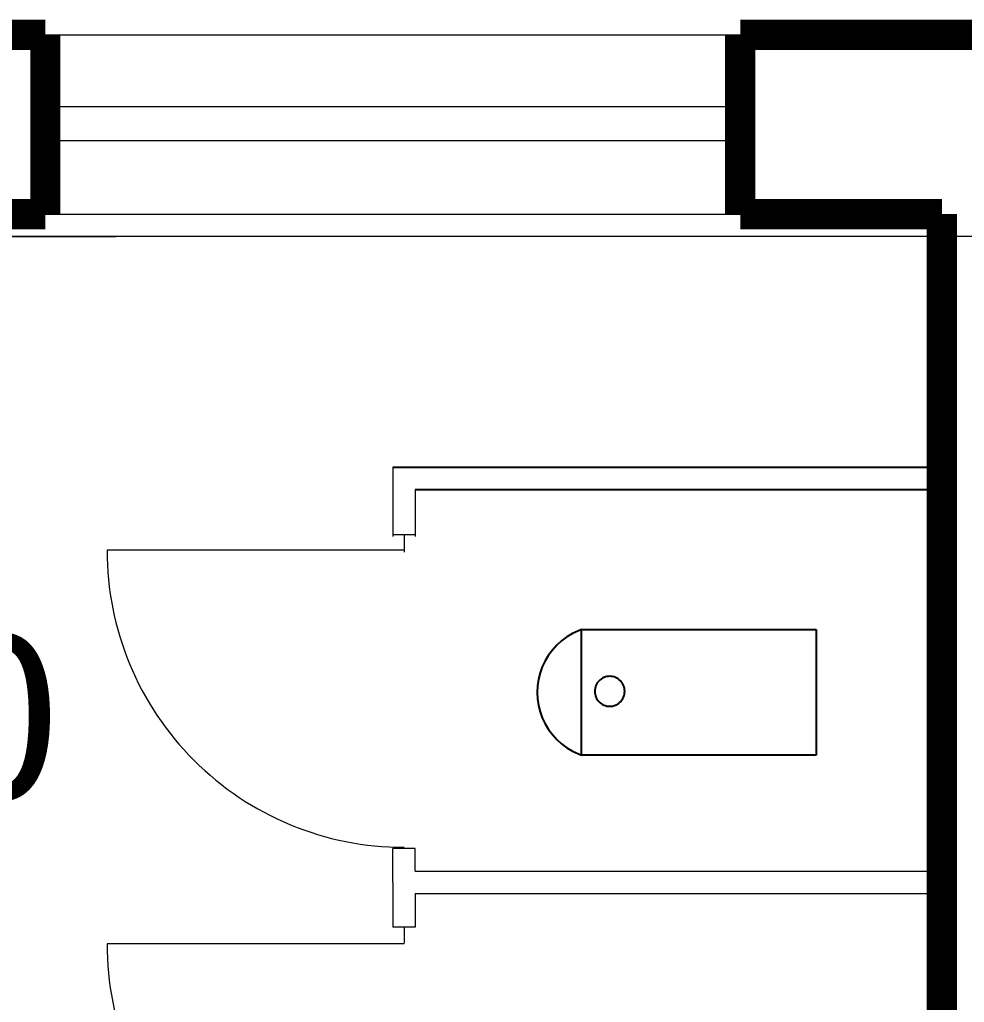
# Model space of a CAD drawing. Extents: x -307567 to 704339, y -10277 to 165507.
# Drawn here: x -28386 to -26278, y 140272 to 142464 of the extents above; entities that cross this region are included whole.
import ezdxf
from ezdxf.enums import TextEntityAlignment as Align

# ---------------------------------------------------------------- set-up
doc = ezdxf.new("R2010")
doc.units = 0
doc.header["$MEASUREMENT"] = 0
doc.layers.add('中文', color=4, linetype='CONTINUOUS')
doc.layers.add('我的', color=255, linetype='CONTINUOUS', lineweight=0)
doc.styles.get("Standard").update_dxf_attribs({"font": 'txt', "height": 3})

msp = doc.modelspace()

# ---------------------------------------------------------------- linework, layer by layer
at = {"layer": '中文', "color": 0}
for p, q in [((-27553.31296, 141465.96378), (-26328.30076, 141465.96378)), ((-27503.32517, 141415.96683), (-26328.30076, 141415.96683)), ((-27132.68308, 140823.5474), (-27132.68308, 141103.55228)), ((-27132.68308, 141103.55228), (-26608.78171, 141103.55228)), ((-26608.78171, 141103.55228), (-26608.78171, 140823.5474)), ((-26608.78171, 140823.5474), (-27132.68308, 140823.5474))]:
    msp.add_line(p, q, dxfattribs=at)
for points in [[(-27132.68308, 141103.55228), (-27139.23826, 141101.01627), (-27152.42185, 141094.78153), (-27164.98288, 141087.27421), (-27176.70163, 141078.56754), (-27187.50486, 141068.76225), (-27197.31931, 141057.94071), (-27205.99851, 141046.21281), (-27213.50583, 141033.68839), (-27219.76804, 141020.48649), (-27224.67527, 141006.74442), (-27228.22751, 140992.58121), (-27230.38816, 140978.13419), (-27231.08396, 140963.54984), (-27230.38816, 140948.96549), (-27228.22751, 140934.51847), (-27224.67527, 140920.35526), (-27219.76804, 140906.6132), (-27213.50583, 140893.41129), (-27205.99851, 140880.88688), (-27197.31931, 140869.15897), (-27187.50486, 140858.33744), (-27176.70163, 140848.53214), (-27164.98288, 140839.83463), (-27152.42185, 140832.32731), (-27139.23826, 140826.08341), (-27132.68308, 140823.5474)], [(-27035.93015, 140965.88444), (-27036.07663, 140969.17118), (-27036.55271, 140972.4213), (-27037.35837, 140975.60734), (-27038.45701, 140978.69267), (-27039.88523, 140981.65897), (-27041.5698, 140984.4788), (-27043.51072, 140987.12467), (-27045.70798, 140989.55082), (-27048.1616, 140991.7664), (-27050.79831, 140993.71647), (-27053.61814, 140995.40104), (-27056.58445, 140996.81095), (-27059.66062, 140997.91874), (-27062.84665, 140998.71525), (-27066.10593, 140999.19132), (-27069.40183, 140999.35612), (-27072.66111, 140999.19132), (-27075.92038, 140998.71525), (-27079.10642, 140997.91874), (-27082.18259, 140996.81095), (-27085.18552, 140995.40104), (-27087.96872, 140993.71647), (-27090.60544, 140991.7664), (-27093.05906, 140989.55082), (-27095.25632, 140987.12467), (-27097.19724, 140984.4788), (-27098.91843, 140981.65897), (-27100.31003, 140978.69267), (-27101.40867, 140975.60734), (-27102.21433, 140972.4213), (-27102.6904, 140969.17118), (-27102.87351, 140965.88444), (-27102.6904, 140962.60685), (-27102.21433, 140959.35673), (-27101.40867, 140956.17069), (-27100.31003, 140953.08537), (-27098.91843, 140950.1099), (-27097.19724, 140947.29008), (-27095.25632, 140944.65336), (-27093.05906, 140942.22721), (-27090.60544, 140940.01163), (-27087.96872, 140938.06156), (-27085.18552, 140936.36784), (-27082.18259, 140934.96708), (-27079.10642, 140933.85929), (-27075.92038, 140933.06278), (-27072.66111, 140932.58671), (-27069.40183, 140932.42191), (-27066.10593, 140932.58671), (-27062.84665, 140933.06278), (-27059.66062, 140933.85929), (-27056.58445, 140934.96708), (-27053.61814, 140936.36784), (-27050.79831, 140938.06156), (-27048.1616, 140940.01163), (-27045.70798, 140942.22721), (-27043.51072, 140944.65336), (-27041.5698, 140947.29008), (-27039.88523, 140950.1099), (-27038.45701, 140953.08537), (-27037.35837, 140956.17069), (-27036.55271, 140959.35673), (-27036.07663, 140962.60685), (-27035.93015, 140965.88444)]]:
    msp.add_lwpolyline(points, dxfattribs=at)
at = {"layer": '我的', "color": 0}
for p, q in [((-28688.80887, 142429.96177), (-28170.91595, 142429.96177)), ((-28328.31262, 142429.96177), (-26778.29596, 142429.96177)), ((-28338.31013, 142269.95585), (-26788.29347, 142269.95585)), ((-28338.31013, 142194.58086), (-26788.29347, 142194.58086)), ((-28688.80887, 142029.96071), (-28170.91595, 142029.96071)), ((-28328.31262, 142029.96071), (-26778.29596, 142029.96071)), ((-5920.96616, 141979.96402), (-79811.30716, 141979.95486)), ((-28688.80887, 141979.96402), (-28170.91595, 141979.96402)), ((-27553.30429, 141465.96207), (-27553.30429, 141310.96407)), ((-27553.30429, 141465.96207), (-26328.29821, 141465.96207)), ((-27503.31675, 141415.96537), (-27503.31675, 141310.96407)), ((-27503.31675, 141415.96537), (-26328.29821, 141415.96537)), ((-27503.31675, 141314.9649), (-27553.30429, 141314.9649)), ((-27528.29221, 141313.46344), (-27528.29221, 141275.96363)), ((-27528.29221, 141280.468), (-28190.8011, 141280.468)), ((-27132.67651, 140823.5489), (-27132.67651, 141103.55238)), ((-27132.67651, 141103.55238), (-26608.77776, 141103.55238)), ((-26608.77776, 141103.55238), (-26608.77776, 140823.5489)), ((-26608.77776, 140823.5489), (-27132.67651, 140823.5489)), ((-27553.30429, 140539.96572), (-27553.30429, 140614.96535)), ((-27503.31675, 140614.96535), (-27553.30429, 140614.96535)), ((-27503.31675, 140564.96865), (-27503.31675, 140614.96535)), ((-27503.31675, 140564.95949), (-26328.29821, 140564.95949)), ((-27553.30429, 140539.96572), (-27553.30429, 140439.97233)), ((-27503.31675, 140514.97195), (-26328.29821, 140514.97195)), ((-27503.31675, 140514.97195), (-27503.31675, 140439.97233)), ((-27503.31675, 140439.97233), (-27553.30429, 140439.97233)), ((-27528.29221, 140441.46463), (-27528.29221, 140403.96482)), ((-27528.29221, 140402.47251), (-28190.8011, 140402.47251))]:
    msp.add_line(p, q, dxfattribs=at)
at = {"layer": '我的', "color": 0, "const_width": 67.49966}
for points in [[(-29228.30812, 142429.96177), (-28328.31262, 142429.96177)], [(-28328.31262, 142029.96071), (-28328.31262, 142429.96177)], [(-26778.29596, 142029.96071), (-26778.29596, 142429.96177)], [(-26228.32312, 142429.96177), (-26778.29596, 142429.96177)], [(-28928.30962, 142029.96071), (-28328.31262, 142029.96071)], [(-26328.29821, 142029.96071), (-26778.29596, 142029.96071)], [(-26328.29821, 140514.97195), (-26328.29821, 142029.96071)], [(-26328.29821, 139639.97022), (-26328.29821, 140539.96572)]]:
    msp.add_lwpolyline(points, dxfattribs=at)
at = {"layer": '我的', "color": 0}
for points in [[(-27132.67651, 141103.55238), (-27139.23165, 141101.01638), (-27152.41518, 141094.78167), (-27164.97615, 141087.27439), (-27176.69484, 141078.56777), (-27187.49801, 141068.76252), (-27197.31242, 141057.94104), (-27205.99157, 141046.21319), (-27213.49886, 141033.68884), (-27219.76103, 141020.487), (-27224.66824, 141006.74501), (-27228.22047, 140992.58187), (-27230.3811, 140978.13492), (-27231.0769, 140963.55064), (-27230.3811, 140948.96636), (-27228.22047, 140934.51941), (-27224.66824, 140920.35628), (-27219.76103, 140906.61428), (-27213.49886, 140893.41244), (-27205.99157, 140880.88809), (-27197.31242, 140869.16024), (-27187.49801, 140858.33877), (-27176.69484, 140848.53352), (-27164.97615, 140839.83605), (-27152.41518, 140832.32876), (-27139.23165, 140826.0849), (-27132.67651, 140823.5489)], [(-27035.92406, 140965.88522), (-27036.07055, 140969.17195), (-27036.54662, 140972.42206), (-27037.35228, 140975.60808), (-27038.45091, 140978.69339), (-27039.87912, 140981.65968), (-27041.56368, 140984.47949), (-27043.50459, 140987.12535), (-27045.70185, 140989.55149), (-27048.15545, 140991.76705), (-27050.79215, 140993.71712), (-27053.61196, 140995.40168), (-27056.57826, 140996.81158), (-27059.65441, 140997.91937), (-27062.84043, 140998.71587), (-27066.09969, 140999.19194), (-27069.39558, 140999.35674), (-27072.65484, 140999.19194), (-27075.9141, 140998.71587), (-27079.10012, 140997.91937), (-27082.17627, 140996.81158), (-27085.17919, 140995.40168), (-27087.96238, 140993.71712), (-27090.59908, 140991.76705), (-27093.05268, 140989.55149), (-27095.24994, 140987.12535), (-27097.19085, 140984.47949), (-27098.91203, 140981.65968), (-27100.30362, 140978.69339), (-27101.40225, 140975.60808), (-27102.20791, 140972.42206), (-27102.68398, 140969.17195), (-27102.86709, 140965.88522), (-27102.68398, 140962.60765), (-27102.20791, 140959.35755), (-27101.40225, 140956.17153), (-27100.30362, 140953.08622), (-27098.91203, 140950.11077), (-27097.19085, 140947.29096), (-27095.24994, 140944.65425), (-27093.05268, 140942.22812), (-27090.59908, 140940.01255), (-27087.96238, 140938.06249), (-27085.17919, 140936.36877), (-27082.17627, 140934.96802), (-27079.10012, 140933.86024), (-27075.9141, 140933.06373), (-27072.65484, 140932.58766), (-27069.39558, 140932.42287), (-27066.09969, 140932.58766), (-27062.84043, 140933.06373), (-27059.65441, 140933.86024), (-27056.57826, 140934.96802), (-27053.61196, 140936.36877), (-27050.79215, 140938.06249), (-27048.15545, 140940.01255), (-27045.70185, 140942.22812), (-27043.50459, 140944.65425), (-27041.56368, 140947.29096), (-27039.87912, 140950.11077), (-27038.45091, 140953.08622), (-27037.35228, 140956.17153), (-27036.54662, 140959.35755), (-27036.07055, 140962.60765), (-27035.92406, 140965.88522)]]:
    msp.add_lwpolyline(points, dxfattribs=at)
for centre in [(-27528.29221, 141280.468), (-27528.29221, 140402.47251)]:
    msp.add_arc(centre, 662.49674, 180.00000501, 270.00000751, dxfattribs=at)

# ---------------------------------------------------------------- texts
at = {"layer": '我的', "color": 0, "width": 1.07998}
msp.add_text('100', height=374.998125, dxfattribs=at).set_placement((-29099.29265, 140726.8697), (-28289.31135, 140726.8697), align=Align.FIT)

doc.saveas('drawing.dxf')
